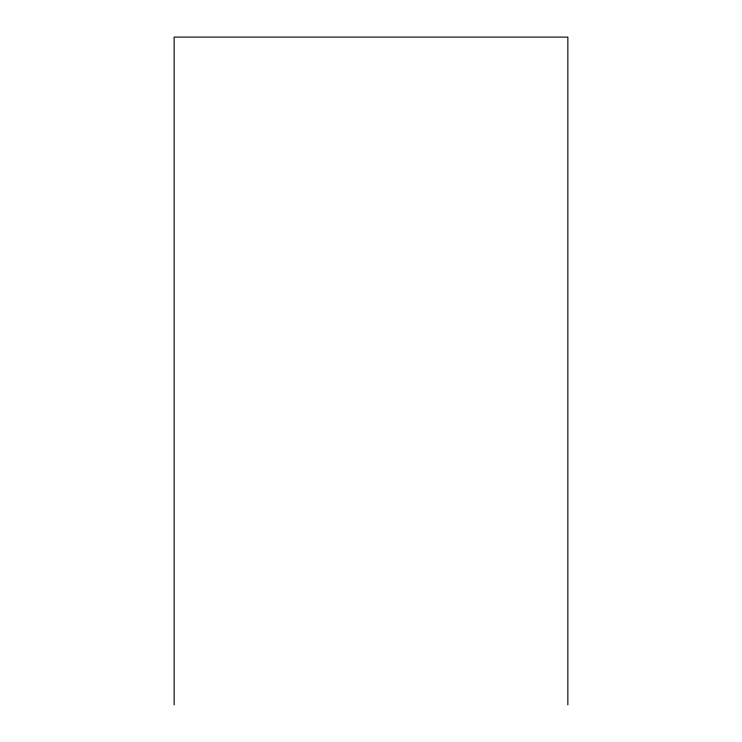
<?xml version="1.0" encoding="UTF-8"?>
<svg xmlns="http://www.w3.org/2000/svg" width="742" height="742" viewBox="0 0 742 742"><rect width="100%" height="100%" fill="white"/><g stroke="black" fill="none" stroke-linecap="round" stroke-linejoin="round"><path stroke-width="1.11" d="M567.853 704.9L567.853 37.1L174.147 37.1L174.147 704.9"/></g></svg>
